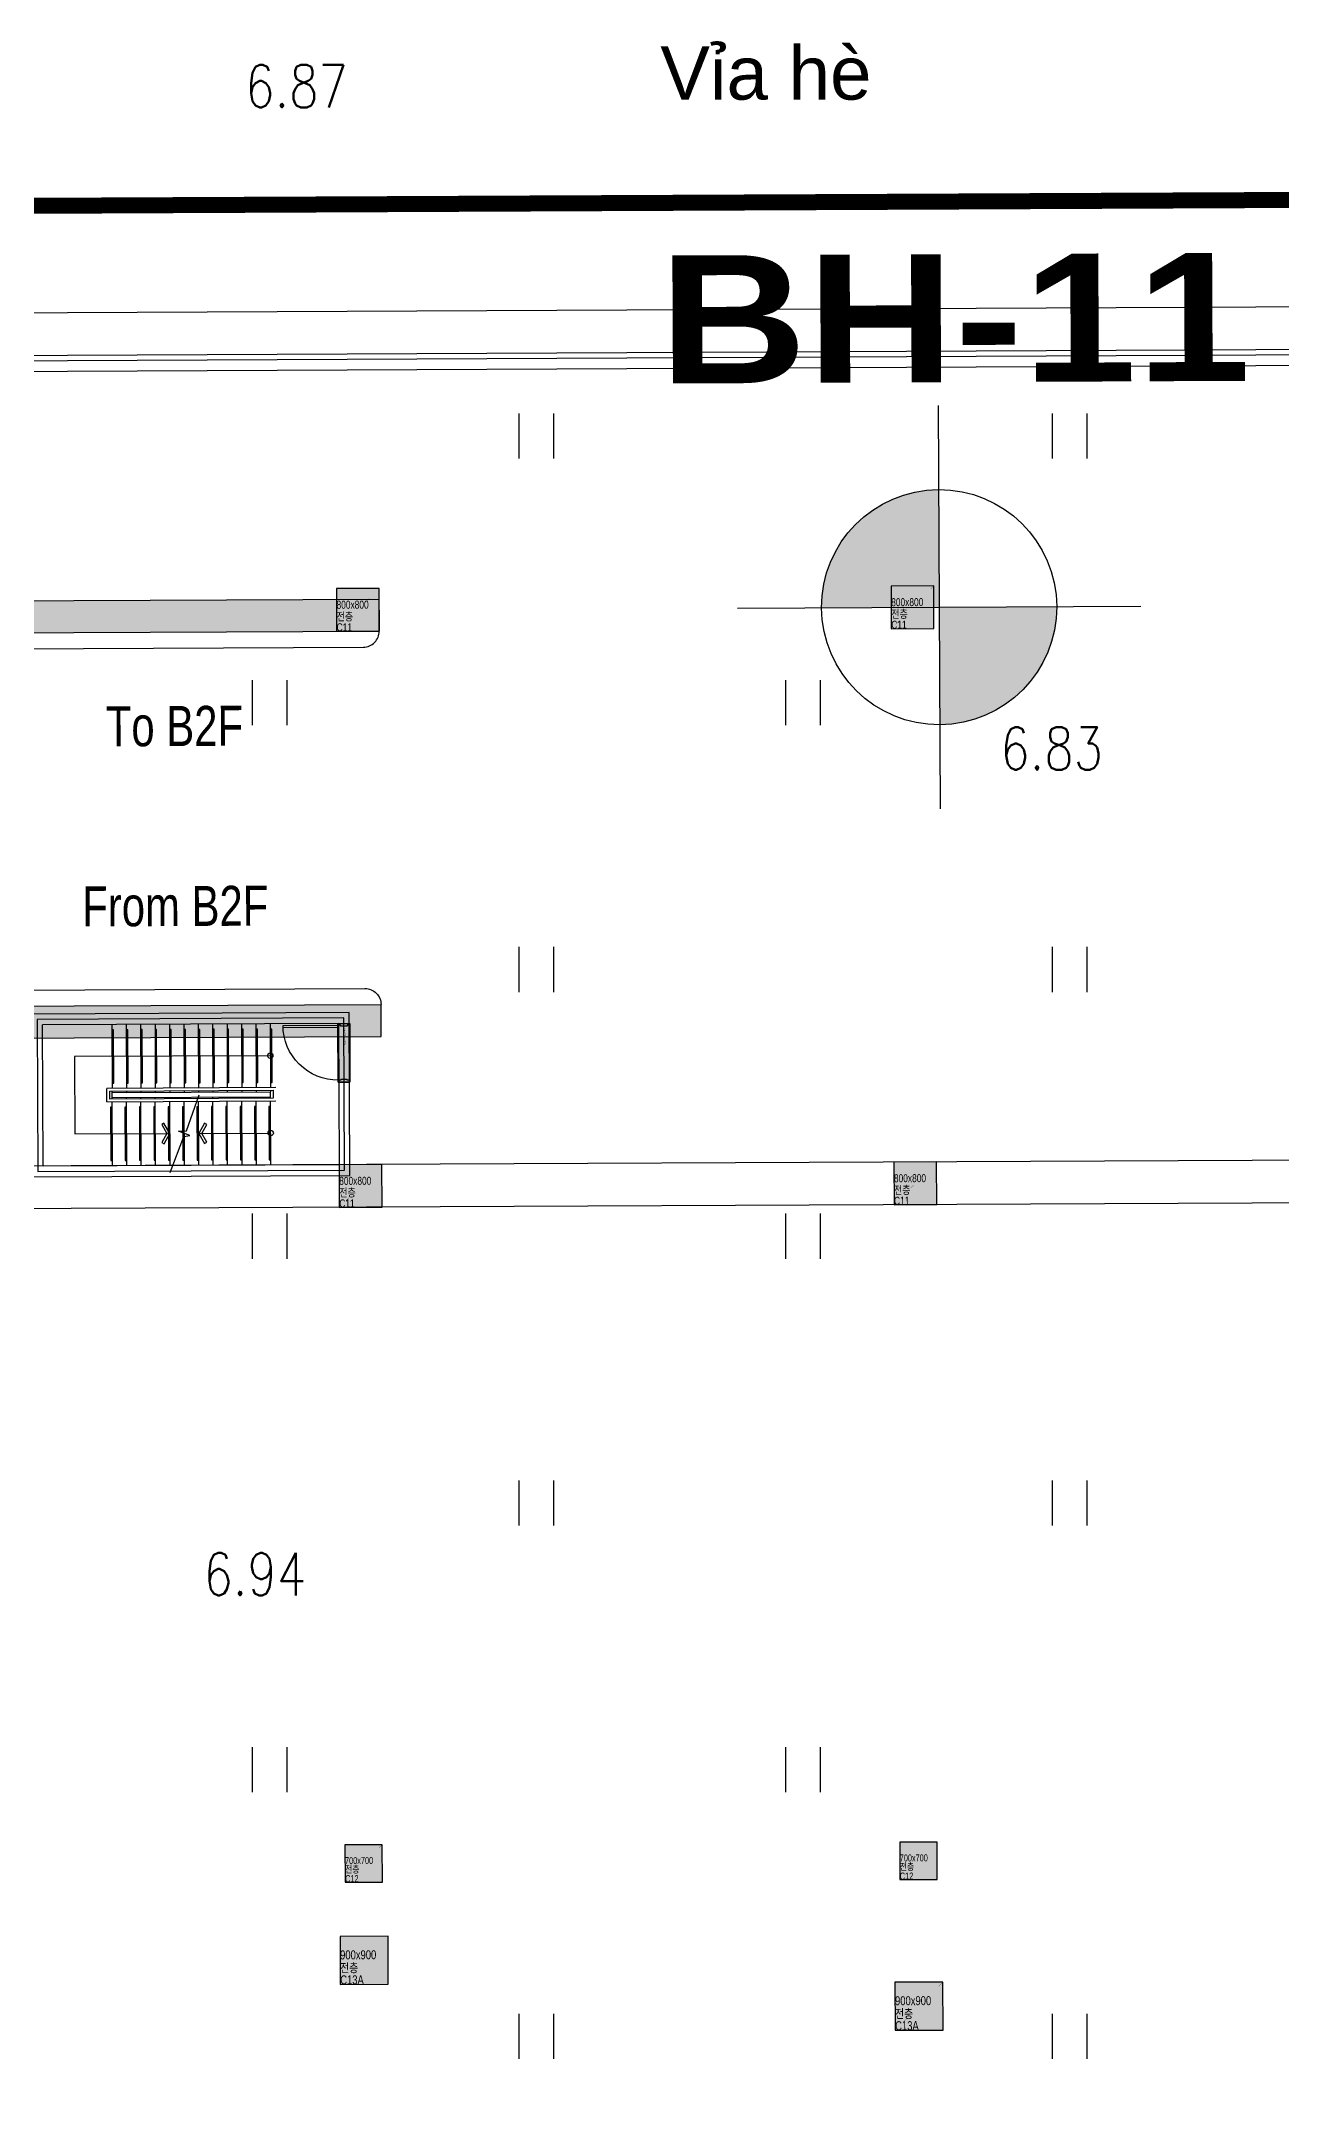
# Model space of a CAD drawing. Extents: x 582395 to 582722, y 2329868 to 2330119.
# Drawn here: x 582605.06 to 582628.33, y 2330021.07 to 2330059.54 of the extents above; entities that cross this region are included whole.
import ezdxf
from ezdxf.enums import TextEntityAlignment as Align

# ---------------------------------------------------------------- set-up
doc = ezdxf.new("R2010")
doc.units = 0
doc.linetypes.add('ACAD_ISO05W100', pattern=[33, 24, -3, 0, -3, 0, -3])
doc.linetypes.add('CENTER2', pattern=[1.125, 0.75, -0.125, 0.125, -0.125])
for name, color, linetype in [('A-252', 252, 'Continuous'), ('A-254', 254, 'Continuous'), ('A-CEN2', 8, 'CENTER2'), ('A-COL', 2, 'Continuous'), ('A-CON', 2, 'Continuous'), ('A-ELE4', 8, 'Continuous'), ('A-HR', 6, 'Continuous'), ('A-PAT', 251, 'Continuous'), ('A-SITE', 2, 'ACAD_ISO05W100'), ('A-STR', 4, 'Continuous'), ('A-SYM', 7, 'Continuous'), ('A-WALB', 3, 'Continuous'), ('dc1', 4, 'Continuous'), ('KYHIEU', 3, 'Continuous'), ('RG', 11, 'Continuous'), ('TEXT1', 2, 'Continuous'), ('X-PLAN$0$A-DOOR', 4, 'Continuous'), ('X-PLAN$0$A-DOORF', 9, 'Continuous'), ('새 블$0$_A-DIM', 7, 'Continuous'), ('새 블$0$boring point', 2, 'Continuous')]:
    doc.layers.add(name, color=color, linetype=linetype)
doc.styles.add('CHU', font='', dxfattribs={"height": 1.5})
doc.styles.add('DC', font='romans.shx', dxfattribs={"width": 0.8, "height": 0.8})
doc.styles.add('Hrtext', font='', dxfattribs={"width": 0.8})
doc.styles.add('X-PLAN$0$Standard', font='')
doc.styles.add('새 블$0$arial black', font='')
doc.styles.get('CHU').set_extended_font_data('.VnArial')
doc.styles.get('Hrtext').set_extended_font_data('Dotum')
doc.styles.get('X-PLAN$0$Standard').set_extended_font_data('DotumChe')
doc.styles.get('새 블$0$arial black').set_extended_font_data('Arial Black')

# ---------------------------------------------------------------- blocks, each defined once
blk = doc.blocks.new('X-PLAN$0$SD-1000-220')
at = {"layer": 'X-PLAN$0$A-DOOR', "true_color": 0xffffff}
h = blk.add_hatch(color=7, dxfattribs=at)
h.dxf.hatch_style = 1
h.paths.add_polyline_path([(0, -192), (1100, -192), (1100, 28), (0, 28)])
at = {"layer": 'X-PLAN$0$A-DOOR'}
for points in [[(35, 28), (80, 28), (80, 1058), (35, 1058)], [(0, -192), (35, -192), (35, -142), (50, -142), (50, -22), (35, -22), (35, 28), (0, 28)], [(1100, -192), (1065, -192), (1065, -142), (1050, -142), (1050, -22), (1065, -22), (1065, 28), (1100, 28)]]:
    blk.add_lwpolyline(points, close=True, dxfattribs=at)
at = {"layer": 'X-PLAN$0$A-DOOR', "color": 7, "true_color": 0xffffff}
blk.add_lwpolyline([(0, -192), (1100, -192), (1100, 28), (0, 28)], close=True, dxfattribs=at)
at = {"layer": 'X-PLAN$0$A-DOORF'}
blk.add_arc((35, 28), 1030, 359.9893, 90.0107, dxfattribs=at)
at = {"layer": 'Defpoints', "linetype": 'Continuous', "style": 'X-PLAN$0$Standard', "text_generation_flag": 6}
blk.add_text('SD-1100-220', height=37.5, rotation=180, dxfattribs=at).set_placement((251, -88), align=Align.MIDDLE)
blk = doc.blocks.new('A$C4eba979e')
at = {"layer": 'A-254'}
h = blk.add_hatch(color=256, dxfattribs=at)
h.dxf.hatch_style = 1
h.paths.add_polyline_path([(400, 400), (-400, 400), (-400, -400), (400, -400)])
at = {"layer": 'A-COL'}
blk.add_lwpolyline([(-400, -400), (400, -400), (400, 400), (-400, 400)], close=True, dxfattribs=at)
at = {"layer": 'Defpoints', "const_width": 0.373}
blk.add_lwpolyline([(400, 400), (-400, -400)], dxfattribs=at)
at = {"layer": 'Defpoints', "style": 'Hrtext', "width": 0.8}
for s, p in [('800x800', (-400, 22)), ('C11', (-400, -400)), ('전층', (-400, -200))]:
    blk.add_text(s, height=150, dxfattribs=at).set_placement(p)
blk = doc.blocks.new('A$C46189fca')
at = {"layer": 'A-254'}
h = blk.add_hatch(color=256, dxfattribs=at)
h.dxf.hatch_style = 1
h.paths.add_polyline_path([(450, 450), (-450, 450), (-450, -450), (450, -450)])
at = {"layer": 'A-COL'}
blk.add_lwpolyline([(-450, -450), (450, -450), (450, 450), (-450, 450)], close=True, dxfattribs=at)
at = {"layer": 'Defpoints', "const_width": 0.42}
blk.add_lwpolyline([(450, 450), (-450, -450)], dxfattribs=at)
at = {"layer": 'Defpoints', "style": 'Hrtext', "width": 0.8}
for s, p in [('900x900', (-450, 18)), ('C13A', (-450, -450)), ('전층', (-450, -225))]:
    blk.add_text(s, height=168.8, dxfattribs=at).set_placement(p)
blk = doc.blocks.new('A$C094330d1')
at = {"layer": 'A-254'}
h = blk.add_hatch(color=256, dxfattribs=at)
h.dxf.hatch_style = 1
h.paths.add_polyline_path([(350, 350), (-350, 350), (-350, -350), (350, -350)])
at = {"layer": 'A-COL'}
blk.add_lwpolyline([(-350, -350), (350, -350), (350, 350), (-350, 350)], close=True, dxfattribs=at)
at = {"layer": 'Defpoints', "const_width": 0.327}
blk.add_lwpolyline([(350, 350), (-350, -350)], dxfattribs=at)
at = {"layer": 'Defpoints', "style": 'Hrtext', "width": 0.8}
for s, p in [('700x700', (-350, -11)), ('C12', (-350, -350)), ('전층', (-350, -175))]:
    blk.add_text(s, height=131.2, dxfattribs=at).set_placement(p)
blk = doc.blocks.new('새 블$0$A$C76023817')
at = {"layer": '새 블$0$boring point'}
h = blk.add_hatch(color=3, dxfattribs=at)
edge = h.paths.add_edge_path()
edge.add_line((0, 0), (0, 1378))
edge.add_ellipse((0, 0), major_axis=(-120, 1373), ratio=1, start_angle=-5.0166, end_angle=84.9834)
edge.add_line((-1378, 0), (0, 0))
h = blk.add_hatch(color=3, dxfattribs=at)
edge = h.paths.add_edge_path()
edge.add_line((0, 0), (0, -1378))
edge.add_ellipse((0, 0), major_axis=(-120, 1373), ratio=1, start_angle=174.9834, end_angle=264.9834)
edge.add_line((1378, 0), (0, 0))
at = {"layer": '새 블$0$boring point', "color": 3}
for p, q in [((0, 2362), (0, -2362)), ((-2362, 0), (2362, 0))]:
    blk.add_line(p, q, dxfattribs=at)
blk.add_ellipse((0, 0), major_axis=(-2, 1378), ratio=1, start_param=4.710742435276957, end_param=10.99392774245654, dxfattribs=at)

msp = doc.modelspace()

# ---------------------------------------------------------------- hatches: boundary and pattern name
at = {"layer": 'A-PAT'}
h = msp.add_hatch(color=8, dxfattribs=at)
h.dxf.hatch_style = 1
h.paths.add_polyline_path([(582611.403, 2330049.074), (582581.024, 2330048.933), (582581.027, 2330048.333), (582611.405, 2330048.474)])
h = msp.add_hatch(color=8, dxfattribs=at)
h.dxf.hatch_style = 1
h.paths.add_polyline_path([(582611.438, 2330041.474), (582580.638, 2330041.331), (582580.641, 2330040.731), (582611.441, 2330040.874)])

# ---------------------------------------------------------------- linework, layer by layer
at = {"layer": 'A-252', "color": 8}
for points in [[(582580.606, 2330048.331), (582580.606, 2330048.331, 0.414214), (582580.907, 2330048.032), (582611.107, 2330048.173, 0.414214), (582611.405, 2330048.474), (582611.405, 2330048.474)], [(582580.638, 2330041.331), (582580.638, 2330041.331, -0.414214), (582580.937, 2330041.632), (582611.137, 2330041.773, -0.414214), (582611.438, 2330041.474), (582611.438, 2330041.474)]]:
    msp.add_lwpolyline(points, format="xyb", dxfattribs=at)
at = {"layer": 'A-CEN2', "color": 8, "ltscale": 10}
msp.add_lwpolyline([(582610.739, 2330041.221), (582604.989, 2330041.194), (582605.002, 2330038.344), (582610.752, 2330038.371)], close=True, dxfattribs=at)
at = {"layer": 'A-CON', "color": 8, "ltscale": 10}
for p, q in [((582449.779, 2330053.722), (582639.202, 2330054.603)), ((582450.583, 2330052.926), (582638.874, 2330053.802)), ((582580.603, 2330048.931), (582611.403, 2330049.074)), ((582580.606, 2330048.331), (582611.405, 2330048.474)), ((582580.638, 2330041.331), (582611.438, 2330041.474)), ((582580.641, 2330040.731), (582611.441, 2330040.874)), ((582605.102, 2330038.444), (582605.09, 2330041.094)), ((582610.64, 2330041.12), (582610.652, 2330038.47)), ((582610.652, 2330038.47), (582605.102, 2330038.444))]:
    msp.add_line(p, q, dxfattribs=at)
at = {"layer": 'A-CON', "color": 8}
for p, q in [((582611.405, 2330048.474), (582611.403, 2330049.074)), ((582611.441, 2330040.874), (582611.438, 2330041.474)), ((582649.852, 2330038.653), (582490.953, 2330037.914)), ((582649.055, 2330037.849), (582491.757, 2330037.117))]:
    msp.add_line(p, q, dxfattribs=at)
at = {"layer": 'A-CON', "color": 8, "ltscale": 10}
for points in [[(582610.853, 2330038.271), (582610.839, 2330041.321), (582604.889, 2330041.294), (582604.903, 2330038.244), (582610.853, 2330038.271)], [(582610.64, 2330041.12), (582605.09, 2330041.094)]]:
    msp.add_lwpolyline(points, dxfattribs=at)
at = {"layer": 'A-ELE4', "color": 8}
for points in [[(582606.395, 2330040.001), (582606.425, 2330040.001), (582606.42, 2330041.001), (582606.39, 2330041)], [(582606.665, 2330040.002), (582606.695, 2330040.002), (582606.69, 2330041.002), (582606.66, 2330041.002)], [(582606.935, 2330040.003), (582606.965, 2330040.003), (582606.96, 2330041.003), (582606.93, 2330041.003)], [(582607.205, 2330040.004), (582607.235, 2330040.004), (582607.23, 2330041.004), (582607.2, 2330041.004)], [(582607.475, 2330040.006), (582607.505, 2330040.006), (582607.5, 2330041.006), (582607.47, 2330041.006)], [(582607.745, 2330040.007), (582607.775, 2330040.007), (582607.77, 2330041.007), (582607.74, 2330041.007)], [(582608.015, 2330040.008), (582608.045, 2330040.008), (582608.04, 2330041.008), (582608.01, 2330041.008)], [(582608.285, 2330040.009), (582608.315, 2330040.009), (582608.31, 2330041.009), (582608.28, 2330041.009)], [(582608.555, 2330040.011), (582608.585, 2330040.011), (582608.58, 2330041.011), (582608.55, 2330041.011)], [(582608.825, 2330040.012), (582608.855, 2330040.012), (582608.85, 2330041.012), (582608.82, 2330041.012)], [(582609.095, 2330040.013), (582609.125, 2330040.013), (582609.12, 2330041.013), (582609.09, 2330041.013)], [(582609.365, 2330040.014), (582609.395, 2330040.014), (582609.39, 2330041.014), (582609.36, 2330041.014)], [(582606.397, 2330039.551), (582606.367, 2330039.55), (582606.372, 2330038.55), (582606.402, 2330038.551)], [(582606.667, 2330039.552), (582606.637, 2330039.552), (582606.642, 2330038.552), (582606.672, 2330038.552)], [(582606.937, 2330039.553), (582606.907, 2330039.553), (582606.912, 2330038.553), (582606.942, 2330038.553)], [(582607.207, 2330039.554), (582607.177, 2330039.554), (582607.182, 2330038.554), (582607.212, 2330038.554)], [(582607.477, 2330039.556), (582607.447, 2330039.555), (582607.452, 2330038.555), (582607.482, 2330038.556)], [(582607.747, 2330039.557), (582607.717, 2330039.557), (582607.722, 2330038.557), (582607.752, 2330038.557)], [(582608.017, 2330039.558), (582607.987, 2330039.558), (582607.992, 2330038.558), (582608.022, 2330038.558)], [(582608.287, 2330039.559), (582608.257, 2330039.559), (582608.262, 2330038.559), (582608.292, 2330038.559)], [(582608.557, 2330039.561), (582608.527, 2330039.56), (582608.532, 2330038.56), (582608.562, 2330038.561)], [(582608.827, 2330039.562), (582608.797, 2330039.562), (582608.802, 2330038.562), (582608.832, 2330038.562)], [(582609.097, 2330039.563), (582609.067, 2330039.563), (582609.072, 2330038.563), (582609.102, 2330038.563)], [(582609.367, 2330039.564), (582609.337, 2330039.564), (582609.342, 2330038.564), (582609.372, 2330038.564)]]:
    msp.add_lwpolyline(points, dxfattribs=at)
at = {"layer": 'A-HR', "color": 8}
for p, q in [((582609.465, 2330039.915), (582606.295, 2330039.9)), ((582606.296, 2330039.65), (582606.295, 2330039.9)), ((582606.345, 2330039.85), (582609.415, 2330039.865)), ((582606.345, 2330039.85), (582606.346, 2330039.7)), ((582609.416, 2330039.715), (582606.346, 2330039.7)), ((582609.415, 2330039.865), (582609.416, 2330039.715)), ((582606.296, 2330039.65), (582609.466, 2330039.665))]:
    msp.add_line(p, q, dxfattribs=at)
at = {"layer": 'A-SITE', "const_width": 0.3}
msp.add_lwpolyline([(582670.15, 2330026.75), (582640.01, 2330056.61), (582447.17, 2330055.71), (582447.61, 2329957.39), (582670.47, 2329958.45)], close=True, dxfattribs=at)
at = {"layer": 'A-STR', "color": 8}
for p, q in [((582606.39, 2330041.1), (582606.395, 2330039.901)), ((582606.66, 2330041.102), (582606.665, 2330039.902)), ((582606.93, 2330041.103), (582606.935, 2330039.903)), ((582607.2, 2330041.104), (582607.205, 2330039.904)), ((582607.47, 2330041.106), (582607.475, 2330039.906)), ((582607.74, 2330041.107), (582607.745, 2330039.907)), ((582608.01, 2330041.108), (582608.015, 2330039.908)), ((582608.28, 2330041.109), (582608.285, 2330039.909)), ((582608.55, 2330041.111), (582608.555, 2330039.911)), ((582608.82, 2330041.112), (582608.825, 2330039.912)), ((582609.09, 2330041.113), (582609.095, 2330039.913)), ((582609.36, 2330041.114), (582609.365, 2330039.914)), ((582606.396, 2330039.701), (582606.395, 2330039.851)), ((582606.396, 2330039.826), (582609.366, 2330039.839)), ((582609.366, 2330039.739), (582606.396, 2330039.726)), ((582606.665, 2330039.852), (582606.666, 2330039.827)), ((582606.666, 2330039.702), (582606.666, 2330039.727)), ((582606.935, 2330039.853), (582606.936, 2330039.828)), ((582606.936, 2330039.703), (582606.936, 2330039.728)), ((582607.205, 2330039.854), (582607.206, 2330039.829)), ((582607.206, 2330039.704), (582607.206, 2330039.729)), ((582607.475, 2330039.856), (582607.476, 2330039.831)), ((582607.476, 2330039.706), (582607.476, 2330039.731)), ((582607.745, 2330039.857), (582607.746, 2330039.832)), ((582607.746, 2330039.707), (582607.746, 2330039.732)), ((582608.015, 2330039.858), (582608.016, 2330039.833)), ((582608.016, 2330039.708), (582608.016, 2330039.733)), ((582608.285, 2330039.859), (582608.286, 2330039.834)), ((582608.286, 2330039.709), (582608.286, 2330039.734)), ((582608.555, 2330039.861), (582608.556, 2330039.836)), ((582608.556, 2330039.711), (582608.556, 2330039.736)), ((582608.825, 2330039.862), (582608.826, 2330039.837)), ((582608.826, 2330039.712), (582608.826, 2330039.737)), ((582609.095, 2330039.863), (582609.096, 2330039.838)), ((582609.096, 2330039.713), (582609.096, 2330039.738)), ((582609.365, 2330039.864), (582609.366, 2330039.839)), ((582609.366, 2330039.714), (582609.366, 2330039.839)), ((582606.402, 2330038.451), (582606.396, 2330039.651)), ((582606.672, 2330038.452), (582606.666, 2330039.652)), ((582606.942, 2330038.453), (582606.936, 2330039.653)), ((582607.212, 2330038.454), (582607.206, 2330039.654)), ((582607.482, 2330038.456), (582607.476, 2330039.656)), ((582607.752, 2330038.457), (582607.746, 2330039.657)), ((582608.022, 2330038.458), (582608.016, 2330039.658)), ((582608.292, 2330038.459), (582608.286, 2330039.659)), ((582608.562, 2330038.461), (582608.556, 2330039.661)), ((582608.832, 2330038.462), (582608.826, 2330039.662)), ((582609.102, 2330038.463), (582609.096, 2330039.663)), ((582609.372, 2330038.464), (582609.366, 2330039.664))]:
    msp.add_line(p, q, dxfattribs=at)
at = {"layer": 'A-SYM', "color": 8}
for points in [[(582609.362, 2330040.514), (582605.692, 2330040.497), (582605.699, 2330039.047), (582607.479, 2330039.056)], [(582607.484, 2330038.327), (582607.74, 2330038.999), (582607.856, 2330039.016), (582607.643, 2330039.098), (582607.791, 2330039.108), (582608.028, 2330039.778)], [(582608.019, 2330039.058), (582609.369, 2330039.064)]]:
    msp.add_lwpolyline(points, dxfattribs=at)
for points in [[(582607.367, 2330039.247), (582607.326, 2330039.223), (582607.424, 2330039.055), (582607.328, 2330038.887), (582607.369, 2330038.863), (582607.479, 2330039.056)], [(582608.131, 2330038.867), (582608.172, 2330038.891), (582608.075, 2330039.058), (582608.171, 2330039.227), (582608.129, 2330039.251), (582608.019, 2330039.058)]]:
    msp.add_lwpolyline(points, close=True, dxfattribs=at)
for centre in [(582609.362, 2330040.514), (582609.369, 2330039.064)]:
    msp.add_circle(centre, 0.05, dxfattribs=at)
at = {"layer": 'A-WALB', "color": 8, "ltscale": 10}
for p, q in [((582533.931, 2330053.214), (582637.081, 2330053.693)), ((582533.932, 2330053.014), (582637.082, 2330053.493))]:
    msp.add_line(p, q, dxfattribs=at)
at = {"layer": 'KYHIEU'}
for p, q in [((582614.022, 2330052.553), (582614.022, 2330051.708)), ((582614.672, 2330052.553), (582614.672, 2330051.708)), ((582624.022, 2330052.553), (582624.022, 2330051.708)), ((582624.672, 2330052.553), (582624.672, 2330051.708)), ((582609.022, 2330047.553), (582609.022, 2330046.708)), ((582609.672, 2330047.553), (582609.672, 2330046.708)), ((582619.022, 2330047.553), (582619.022, 2330046.708)), ((582619.672, 2330047.553), (582619.672, 2330046.708)), ((582614.022, 2330042.553), (582614.022, 2330041.708)), ((582614.672, 2330042.553), (582614.672, 2330041.708)), ((582624.022, 2330042.553), (582624.022, 2330041.708)), ((582624.672, 2330042.553), (582624.672, 2330041.708)), ((582609.022, 2330037.553), (582609.022, 2330036.708)), ((582609.672, 2330037.553), (582609.672, 2330036.708)), ((582619.022, 2330037.553), (582619.022, 2330036.708)), ((582619.672, 2330037.553), (582619.672, 2330036.708)), ((582614.022, 2330032.553), (582614.022, 2330031.708)), ((582614.672, 2330032.553), (582614.672, 2330031.708)), ((582624.022, 2330032.553), (582624.022, 2330031.708)), ((582624.672, 2330032.553), (582624.672, 2330031.708)), ((582609.022, 2330027.553), (582609.022, 2330026.708)), ((582609.672, 2330027.553), (582609.672, 2330026.708)), ((582619.022, 2330027.553), (582619.022, 2330026.708)), ((582619.672, 2330027.553), (582619.672, 2330026.708)), ((582614.022, 2330022.553), (582614.022, 2330021.708)), ((582614.672, 2330022.553), (582614.672, 2330021.708)), ((582624.022, 2330022.553), (582624.022, 2330021.708)), ((582624.672, 2330022.553), (582624.672, 2330021.708))]:
    msp.add_line(p, q, dxfattribs=at)
at = {"layer": 'RG'}
msp.add_line((582640.01, 2330056.61), (582447.17, 2330055.71), dxfattribs=at)
at = {"layer": 'RG', "color": 11}
msp.add_lwpolyline([(582670.15, 2330026.75), (582640.01, 2330056.61), (582447.17, 2330055.71), (582447.61, 2329957.39), (582670.47, 2329958.45)], close=True, dxfattribs=at)

# ---------------------------------------------------------------- block references
at = {"layer": 'A-CON', "color": 8, "xscale": 0.001, "yscale": 0.001, "zscale": 0.001, "rotation": 0.2665116774998639}
for name, p in [('A$C4eba979e', (582621.403, 2330048.92)), ('A$C4eba979e', (582611.004, 2330048.872)), ('A$C4eba979e', (582621.454, 2330038.121)), ('A$C4eba979e', (582611.054, 2330038.072)), ('A$C094330d1', (582611.113, 2330025.372)), ('A$C094330d1', (582621.513, 2330025.421)), ('A$C46189fca', (582611.121, 2330023.557)), ('A$C46189fca', (582621.525, 2330022.697))]:
    msp.add_blockref(name, p, dxfattribs=at)
at = {"layer": 'X-PLAN$0$A-DOOR', "color": 8, "xscale": -0.001, "yscale": 0.001, "zscale": 0.001, "rotation": 90.26651167749988}
msp.add_blockref('X-PLAN$0$SD-1000-220', (582610.658, 2330041.12), dxfattribs=at)
at = {"layer": '새 블$0$boring point', "color": 3, "xscale": 0.001599999995588582, "yscale": 0.001599999995588582, "zscale": 0.001599999995588582, "rotation": 0.2665113246747969}
msp.add_blockref('새 블$0$A$C76023817', (582621.901, 2330048.923), dxfattribs=at)

# ---------------------------------------------------------------- texts
at = {"layer": 'A-SYM', "color": 8, "style": 'Hrtext', "width": 0.8}
for s, p in [('To B2F', (582607.564, 2330046.694)), ('From B2F', (582607.58, 2330043.319))]:
    msp.add_text(s, height=0.75, rotation=0.2665, dxfattribs=at).set_placement(p, align=Align.MIDDLE_CENTER)
at = {"layer": 'dc1', "style": 'DC', "width": 0.8}
for s, p in [('6.87', (582608.893, 2330058.291)), ('6.83', (582623.051, 2330045.873)), ('6.94', (582608.11, 2330030.397))]:
    msp.add_text(s, height=0.8001, dxfattribs=at).set_placement(p)
at = {"layer": 'TEXT1', "style": 'CHU'}
msp.add_text('VØa hÌ', height=1, dxfattribs=at).set_placement((582616.673, 2330058.437))
msp.add_text('VØa hÌ', height=1, dxfattribs=at).set_placement((582616.673, 2330058.437))
at = {"layer": '새 블$0$_A-DIM', "color": 3, "style": '새 블$0$arial black'}
msp.add_text('BH-11', height=2.4, rotation=0.2665, dxfattribs=at).set_placement((582622.193, 2330054.34), align=Align.MIDDLE_CENTER)

doc.saveas('drawing.dxf')
